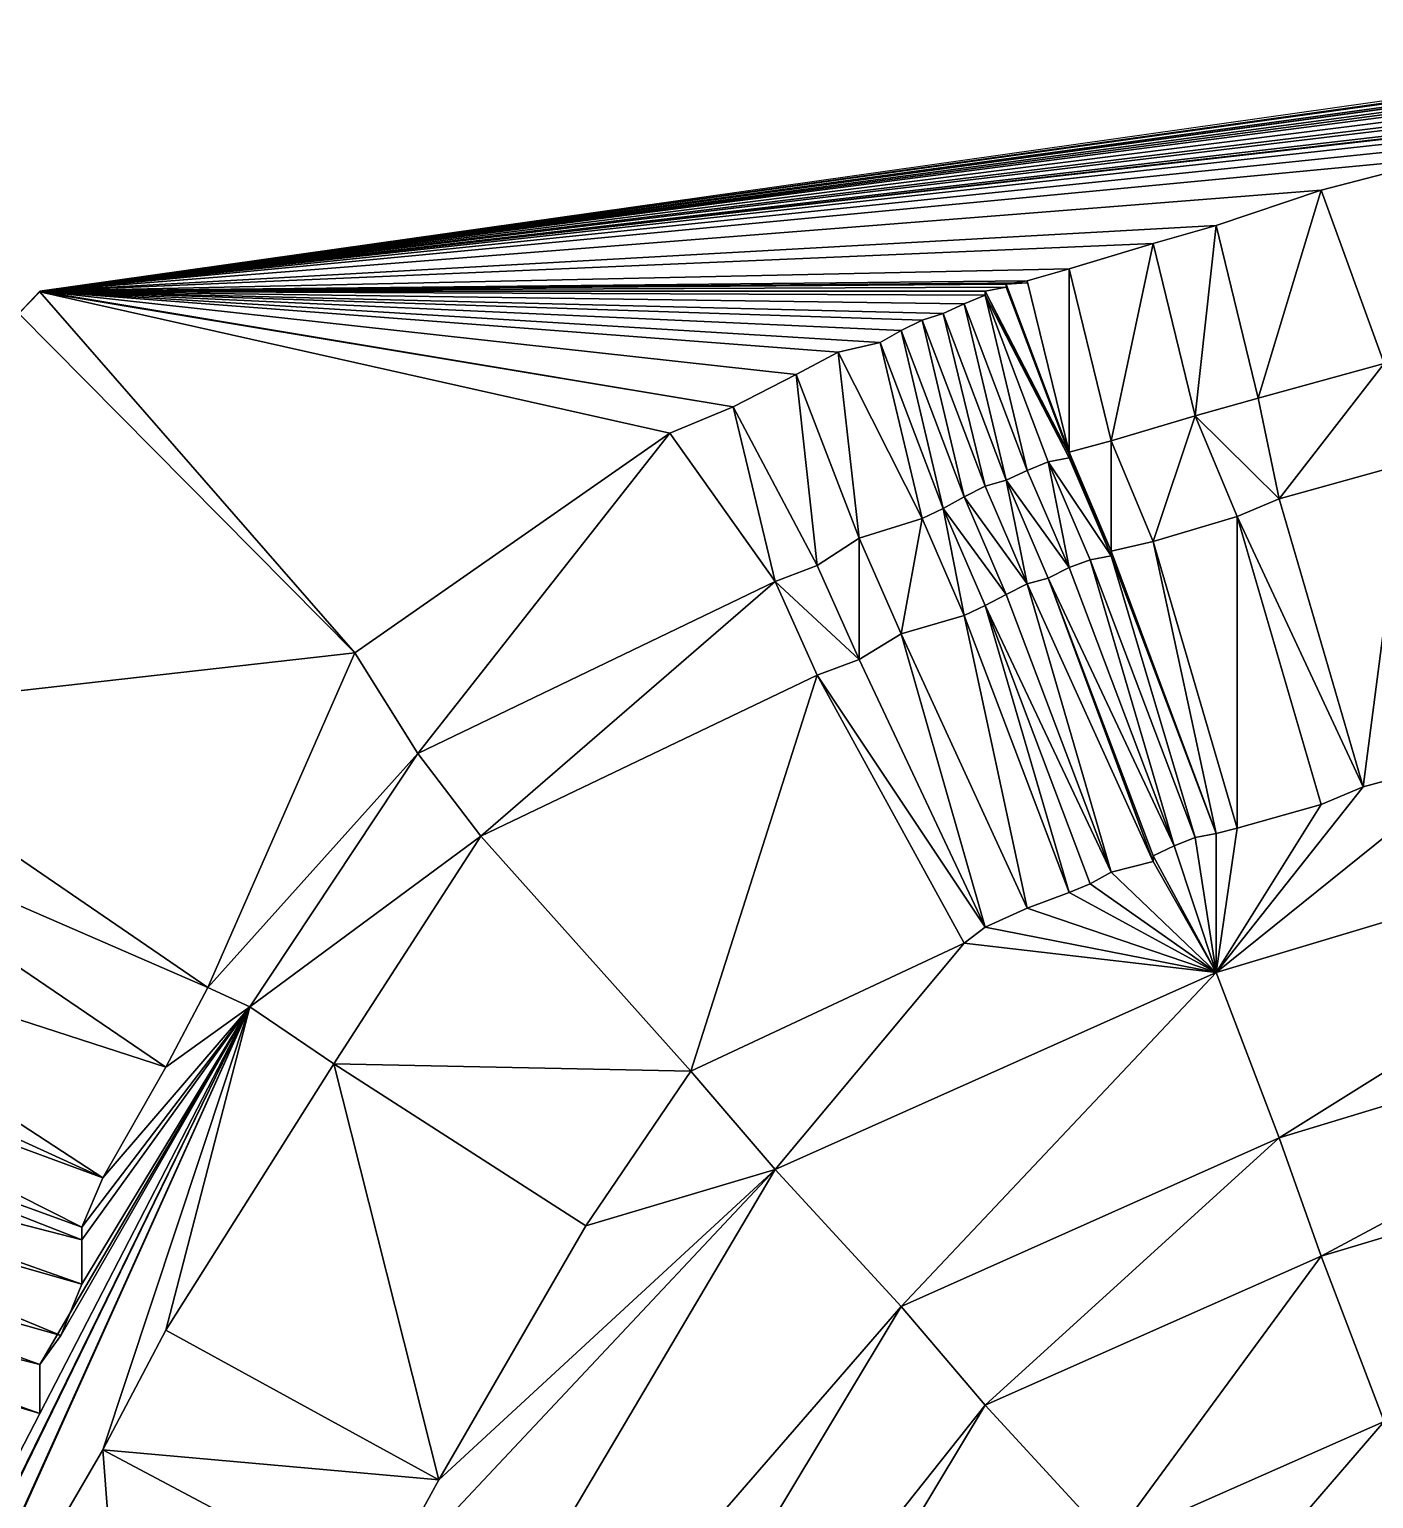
# Model space of a CAD drawing. Header units: inches. Extents: x -773 to -296, y 669 to 1001.
# Drawn here: x -679.5 to -615.5, y 863.7 to 933.7 of the extents above; entities that cross this region are included whole.
import ezdxf

# ---------------------------------------------------------------- set-up
doc = ezdxf.new("R2010")
doc.units = ezdxf.units.IN
doc.header["$MEASUREMENT"] = 0

msp = doc.modelspace()

# ---------------------------------------------------------------- linework, layer by layer
at = {"color": 72, "true_color": 0x52e210}
for points in [[(-591, 933.65625, 376), (-679, 921.1875, 375.90198), (-591, 933.5, 376), (-591, 933.65625, 376)], [(-592, 933.3125, 376), (-591, 933.5, 376), (-679, 921.1875, 375.90198), (-592, 933.3125, 376)], [(-592, 933.3125, 376), (-679, 921.1875, 375.90198), (-593, 933.1875, 376), (-592, 933.3125, 376)], [(-593, 933.1875, 376), (-679, 921.1875, 375.90198), (-593, 932.96875, 376), (-593, 933.1875, 376)], [(-593, 932.96875, 376), (-679, 921.1875, 375.90198), (-594, 932.71875, 376), (-593, 932.96875, 376)], [(-594, 932.71875, 376), (-679, 921.1875, 375.90198), (-595, 932.59375, 376), (-594, 932.71875, 376)], [(-595, 932.375, 376), (-595, 932.59375, 376), (-679, 921.1875, 375.90198), (-595, 932.375, 376)], [(-679, 921.1875, 375.90198), (-596, 932.09375, 376), (-595, 932.375, 376), (-679, 921.1875, 375.90198)], [(-679, 921.1875, 375.90198), (-597, 931.8125, 376), (-596, 932.09375, 376), (-679, 921.1875, 375.90198)], [(-599, 931.25, 376), (-597, 931.8125, 376), (-679, 921.1875, 375.90198), (-599, 931.25, 376)], [(-602, 930.59375, 376), (-599, 931.25, 376), (-679, 921.1875, 375.90198), (-602, 930.59375, 376)], [(-602, 930.59375, 376), (-679, 921.1875, 375.90198), (-603, 930.28125, 376), (-602, 930.59375, 376)], [(-603, 930.28125, 376), (-679, 921.1875, 375.90198), (-604, 929.84375, 376), (-603, 930.28125, 376)], [(-604, 929.84375, 376), (-679, 921.1875, 375.90198), (-605, 929.59375, 376), (-604, 929.84375, 376)], [(-605, 929.59375, 376), (-679, 921.1875, 375.90198), (-606, 929.4375, 376), (-605, 929.59375, 376)], [(-607, 929.0625, 376), (-606, 929.4375, 376), (-679, 921.1875, 375.90198), (-607, 929.0625, 376)], [(-610, 928.3125, 376), (-607, 929.0625, 376), (-679, 921.1875, 375.90198), (-610, 928.3125, 376)], [(-610, 928.3125, 376), (-679, 921.1875, 375.90198), (-612, 927.5625, 376), (-610, 928.3125, 376)], [(-612, 927.5625, 376), (-679, 921.1875, 375.90198), (-618, 926, 376), (-612, 927.5625, 376)], [(-612, 927.5625, 376), (-618, 926, 376), (-615, 917.75, 370), (-612, 927.5625, 376)], [(-679, 921.1875, 375.90198), (-623, 924.3125, 376), (-618, 926, 376), (-679, 921.1875, 375.90198)], [(-623, 924.3125, 376), (-621, 916.09375, 370), (-618, 926, 376), (-623, 924.3125, 376)], [(-615, 917.75, 370), (-618, 926, 376), (-621, 916.09375, 370), (-615, 917.75, 370)], [(-626, 923.46875, 376), (-623, 924.3125, 376), (-679, 921.1875, 375.90198), (-626, 923.46875, 376)], [(-626, 923.46875, 376), (-624, 915.25, 370), (-623, 924.3125, 376), (-626, 923.46875, 376)], [(-623, 924.3125, 376), (-624, 915.25, 370), (-621, 916.09375, 370), (-623, 924.3125, 376)], [(-626, 923.46875, 376), (-679, 921.1875, 375.90198), (-630, 922.25, 376), (-626, 923.46875, 376)], [(-628, 914.0625, 370), (-626, 923.46875, 376), (-630, 922.25, 376), (-628, 914.0625, 370)], [(-624, 915.25, 370), (-626, 923.46875, 376), (-628, 914.0625, 370), (-624, 915.25, 370)], [(-630, 922.25, 376), (-679, 921.1875, 375.90198), (-632, 921.6875, 376), (-630, 922.25, 376)], [(-630, 922.25, 376), (-632, 921.6875, 376), (-630, 913.53125, 370), (-630, 922.25, 376)], [(-628, 914.0625, 370), (-630, 922.25, 376), (-630, 913.53125, 370), (-628, 914.0625, 370)], [(-632, 921.6875, 376), (-679, 921.1875, 375.90198), (-632, 921.59375, 376), (-632, 921.6875, 376)], [(-632, 921.59375, 376), (-679, 921.1875, 375.90198), (-633, 921.53125, 376), (-632, 921.59375, 376)], [(-679, 921.1875, 375.90198), (-633, 921.375, 376), (-633, 921.53125, 376), (-679, 921.1875, 375.90198)], [(-679, 921.1875, 375.90198), (-634, 921.1875, 376), (-633, 921.375, 376), (-679, 921.1875, 375.90198)], [(-634, 921.1875, 376), (-630, 913.4375, 370), (-633, 921.375, 376), (-634, 921.1875, 376)], [(-630, 913.53125, 370), (-632, 921.6875, 376), (-633, 921.53125, 376), (-630, 913.53125, 370)], [(-632, 921.59375, 376), (-633, 921.53125, 376), (-632, 921.6875, 376), (-632, 921.59375, 376)], [(-633, 921.53125, 376), (-633, 921.375, 376), (-630, 913.53125, 370), (-633, 921.53125, 376)], [(-630, 913.53125, 370), (-633, 921.375, 376), (-630, 913.4375, 370), (-630, 913.53125, 370)], [(-679, 921.15625, 375.89697), (-679, 921.1875, 375.90198), (-680, 920.125, 375.78503), (-679, 921.15625, 375.89697)], [(-679, 921.15625, 375.89697), (-680, 920.125, 375.78503), (-664, 903.96875, 375.89197), (-679, 921.15625, 375.89697)], [(-646, 915.6875, 375.95898), (-643, 917.21875, 375.97601), (-679, 921.1875, 375.90198), (-646, 915.6875, 375.95898)], [(-679, 921.1875, 375.90198), (-643, 917.21875, 375.97601), (-641, 918.28125, 375.987), (-679, 921.1875, 375.90198)], [(-679, 921.1875, 375.90198), (-641, 918.28125, 375.987), (-639, 918.75, 375.992), (-679, 921.1875, 375.90198)], [(-635, 920.59375, 376), (-634, 921, 376), (-679, 921.1875, 375.90198), (-635, 920.59375, 376)], [(-635, 920.59375, 376), (-679, 921.1875, 375.90198), (-636, 920.125, 375.99902), (-635, 920.59375, 376)], [(-636, 920.125, 375.99902), (-679, 921.1875, 375.90198), (-637, 919.8125, 375.99902), (-636, 920.125, 375.99902)], [(-646, 915.6875, 375.95898), (-679, 921.1875, 375.90198), (-679, 921.15625, 375.89697), (-646, 915.6875, 375.95898)], [(-634, 921, 376), (-634, 921.1875, 376), (-679, 921.1875, 375.90198), (-634, 921, 376)], [(-637, 919.8125, 375.99902), (-679, 921.1875, 375.90198), (-638, 919.3125, 375.99701), (-637, 919.8125, 375.99902)], [(-638, 919.3125, 375.99701), (-679, 921.1875, 375.90198), (-639, 918.75, 375.992), (-638, 919.3125, 375.99701)], [(-646, 915.6875, 375.95898), (-679, 921.15625, 375.89697), (-649, 914.4375, 375.94397), (-646, 915.6875, 375.95898)], [(-649, 914.4375, 375.94397), (-679, 921.15625, 375.89697), (-664, 903.96875, 375.89197), (-649, 914.4375, 375.94397)], [(-633, 912.1875, 370), (-635, 920.59375, 376), (-636, 920.125, 375.99902), (-633, 912.1875, 370)], [(-632, 912.65625, 370), (-634, 921, 376), (-635, 920.59375, 376), (-632, 912.65625, 370)], [(-632, 912.65625, 370), (-635, 920.59375, 376), (-633, 912.1875, 370), (-632, 912.65625, 370)], [(-634, 921, 376), (-630, 913.25, 370), (-634, 921.1875, 376), (-634, 921, 376)], [(-634, 921.1875, 376), (-630, 913.25, 370), (-630, 913.4375, 370), (-634, 921.1875, 376)], [(-632, 912.65625, 370), (-631, 913.0625, 370), (-634, 921, 376), (-632, 912.65625, 370)], [(-634, 921, 376), (-631, 913.0625, 370), (-630, 913.25, 370), (-634, 921, 376)], [(-664, 903.96875, 375.89197), (-680, 920.125, 375.78503), (-690, 901.03125, 374.14899), (-664, 903.96875, 375.89197)], [(-636, 920.125, 375.99902), (-637, 919.8125, 375.99902), (-634, 911.90625, 370), (-636, 920.125, 375.99902)], [(-633, 912.1875, 370), (-636, 920.125, 375.99902), (-634, 911.90625, 370), (-633, 912.1875, 370)], [(-638, 919.3125, 375.99701), (-639, 918.75, 375.992), (-636, 910.84375, 370), (-638, 919.3125, 375.99701)], [(-637, 919.8125, 375.99902), (-638, 919.3125, 375.99701), (-635, 911.40625, 370), (-637, 919.8125, 375.99902)], [(-635, 911.40625, 370), (-638, 919.3125, 375.99701), (-636, 910.84375, 370), (-635, 911.40625, 370)], [(-634, 911.90625, 370), (-637, 919.8125, 375.99902), (-635, 911.40625, 370), (-634, 911.90625, 370)], [(-639, 918.75, 375.992), (-641, 918.28125, 375.987), (-637, 910.375, 370), (-639, 918.75, 375.992)], [(-639, 918.75, 375.992), (-637, 910.375, 370), (-636, 910.84375, 370), (-639, 918.75, 375.992)], [(-640, 909.4375, 370), (-641, 918.28125, 375.987), (-643, 917.21875, 375.97601), (-640, 909.4375, 370)], [(-640, 909.4375, 370), (-637, 910.375, 370), (-641, 918.28125, 375.987), (-640, 909.4375, 370)], [(-646, 915.6875, 375.95898), (-642, 908.125, 370), (-643, 917.21875, 375.97601), (-646, 915.6875, 375.95898)], [(-642, 908.125, 370), (-640, 909.4375, 370), (-643, 917.21875, 375.97601), (-642, 908.125, 370)], [(-615, 917.75, 370), (-621, 916.09375, 370), (-620, 911.3125, 370), (-615, 917.75, 370)], [(-614, 912.96875, 370), (-615, 917.75, 370), (-620, 911.3125, 370), (-614, 912.96875, 370)], [(-649, 914.4375, 375.94397), (-644, 907.375, 370), (-646, 915.6875, 375.95898), (-649, 914.4375, 375.94397)], [(-644, 907.375, 370), (-642, 908.125, 370), (-646, 915.6875, 375.95898), (-644, 907.375, 370)], [(-620, 911.3125, 370), (-621, 916.09375, 370), (-624, 915.25, 370), (-620, 911.3125, 370)], [(-624, 915.25, 370), (-628, 914.0625, 370), (-626, 909.28125, 370), (-624, 915.25, 370)], [(-622, 910.46875, 370), (-624, 915.25, 370), (-626, 909.28125, 370), (-622, 910.46875, 370)], [(-620, 911.3125, 370), (-624, 915.25, 370), (-622, 910.46875, 370), (-620, 911.3125, 370)], [(-649, 914.4375, 375.94397), (-664, 903.96875, 375.89197), (-661, 899.1875, 370), (-649, 914.4375, 375.94397)], [(-661, 899.1875, 370), (-644, 907.375, 370), (-649, 914.4375, 375.94397), (-661, 899.1875, 370)], [(-628, 914.0625, 370), (-630, 913.53125, 370), (-628, 908.8125, 370), (-628, 914.0625, 370)], [(-626, 909.28125, 370), (-628, 914.0625, 370), (-628, 908.8125, 370), (-626, 909.28125, 370)], [(-632, 912.65625, 370), (-630, 908.03125, 370), (-631, 913.0625, 370), (-632, 912.65625, 370)], [(-631, 913.0625, 370), (-628, 908.59375, 370), (-630, 913.25, 370), (-631, 913.0625, 370)], [(-630, 908.03125, 370), (-629, 908.40625, 370), (-631, 913.0625, 370), (-630, 908.03125, 370)], [(-629, 908.40625, 370), (-628, 908.59375, 370), (-631, 913.0625, 370), (-629, 908.40625, 370)], [(-628, 908.8125, 370), (-630, 913.53125, 370), (-630, 913.4375, 370), (-628, 908.8125, 370)], [(-628, 908.8125, 370), (-630, 913.4375, 370), (-628, 908.59375, 370), (-628, 908.8125, 370)], [(-628, 908.59375, 370), (-630, 913.4375, 370), (-630, 913.25, 370), (-628, 908.59375, 370)], [(-614, 912.96875, 370), (-620, 911.3125, 370), (-616, 897.59375, 360), (-614, 912.96875, 370)], [(-610, 899.21875, 360), (-614, 912.96875, 370), (-616, 897.59375, 360), (-610, 899.21875, 360)], [(-633, 912.1875, 370), (-630, 908.03125, 370), (-632, 912.65625, 370), (-633, 912.1875, 370)], [(-634, 911.90625, 370), (-635, 911.40625, 370), (-632, 907.25, 370), (-634, 911.90625, 370)], [(-633, 912.1875, 370), (-634, 911.90625, 370), (-632, 907.25, 370), (-633, 912.1875, 370)], [(-632, 907.25, 370), (-631, 907.53125, 370), (-633, 912.1875, 370), (-632, 907.25, 370)], [(-633, 912.1875, 370), (-631, 907.53125, 370), (-630, 908.03125, 370), (-633, 912.1875, 370)], [(-636, 910.84375, 370), (-637, 910.375, 370), (-635, 905.75, 370), (-636, 910.84375, 370)], [(-635, 911.40625, 370), (-636, 910.84375, 370), (-633, 906.75, 370), (-635, 911.40625, 370)], [(-636, 910.84375, 370), (-635, 905.75, 370), (-634, 906.21875, 370), (-636, 910.84375, 370)], [(-633, 906.75, 370), (-636, 910.84375, 370), (-634, 906.21875, 370), (-633, 906.75, 370)], [(-632, 907.25, 370), (-635, 911.40625, 370), (-633, 906.75, 370), (-632, 907.25, 370)], [(-616, 897.59375, 360), (-620, 911.3125, 370), (-622, 910.46875, 370), (-616, 897.59375, 360)], [(-638, 904.875, 370), (-637, 910.375, 370), (-640, 909.4375, 370), (-638, 904.875, 370)], [(-638, 904.875, 370), (-635, 905.75, 370), (-637, 910.375, 370), (-638, 904.875, 370)], [(-622, 910.46875, 370), (-626, 909.28125, 370), (-622, 895.625, 360), (-622, 910.46875, 370)], [(-622, 895.625, 360), (-618, 896.75, 360), (-622, 910.46875, 370), (-622, 895.625, 360)], [(-616, 897.59375, 360), (-622, 910.46875, 370), (-618, 896.75, 360), (-616, 897.59375, 360)], [(-640, 903.65625, 370), (-640, 909.4375, 370), (-642, 908.125, 370), (-640, 903.65625, 370)], [(-640, 903.65625, 370), (-638, 904.875, 370), (-640, 909.4375, 370), (-640, 903.65625, 370)], [(-626, 909.28125, 370), (-628, 908.8125, 370), (-623, 895.375, 360), (-626, 909.28125, 370)], [(-623, 895.375, 360), (-628, 908.8125, 370), (-628, 908.59375, 370), (-623, 895.375, 360)], [(-622, 895.625, 360), (-626, 909.28125, 370), (-623, 895.375, 360), (-622, 895.625, 360)], [(-644, 907.375, 370), (-640, 903.65625, 370), (-642, 908.125, 370), (-644, 907.375, 370)], [(-630, 908.03125, 370), (-631, 907.53125, 370), (-625, 894.78125, 360), (-630, 908.03125, 370)], [(-625, 894.78125, 360), (-629, 908.40625, 370), (-630, 908.03125, 370), (-625, 894.78125, 360)], [(-624, 895.1875, 360), (-628, 908.59375, 370), (-629, 908.40625, 370), (-624, 895.1875, 360)], [(-625, 894.78125, 360), (-624, 895.1875, 360), (-629, 908.40625, 370), (-625, 894.78125, 360)], [(-623, 895.375, 360), (-628, 908.59375, 370), (-624, 895.1875, 360), (-623, 895.375, 360)], [(-661, 899.1875, 370), (-658, 895.25, 370), (-644, 907.375, 370), (-661, 899.1875, 370)], [(-644, 907.375, 370), (-658, 895.25, 370), (-642, 902.90625, 370), (-644, 907.375, 370)], [(-642, 902.90625, 370), (-640, 903.65625, 370), (-644, 907.375, 370), (-642, 902.90625, 370)], [(-632, 907.25, 370), (-626, 894.03125, 360), (-631, 907.53125, 370), (-632, 907.25, 370)], [(-625, 894.78125, 360), (-631, 907.53125, 370), (-626, 894.3125, 360), (-625, 894.78125, 360)], [(-626, 894.03125, 360), (-626, 894.3125, 360), (-631, 907.53125, 370), (-626, 894.03125, 360)], [(-628, 893.53125, 360), (-633, 906.75, 370), (-634, 906.21875, 370), (-628, 893.53125, 360)], [(-632, 907.25, 370), (-633, 906.75, 370), (-628, 893.53125, 360), (-632, 907.25, 370)], [(-628, 893.53125, 360), (-626, 894.03125, 360), (-632, 907.25, 370), (-628, 893.53125, 360)], [(-634, 906.21875, 370), (-635, 905.75, 370), (-630, 892.5625, 360), (-634, 906.21875, 370)], [(-634, 906.21875, 370), (-630, 892.5625, 360), (-629, 892.96875, 360), (-634, 906.21875, 370)], [(-628, 893.53125, 360), (-634, 906.21875, 370), (-629, 892.96875, 360), (-628, 893.53125, 360)], [(-632, 891.8125, 360), (-635, 905.75, 370), (-638, 904.875, 370), (-632, 891.8125, 360)], [(-632, 891.8125, 360), (-630, 892.5625, 360), (-635, 905.75, 370), (-632, 891.8125, 360)], [(-634, 890.90625, 360), (-638, 904.875, 370), (-640, 903.65625, 370), (-634, 890.90625, 360)], [(-634, 890.90625, 360), (-632, 891.8125, 360), (-638, 904.875, 370), (-634, 890.90625, 360)], [(-664, 903.96875, 375.89197), (-690, 901.03125, 374.14899), (-671, 888.03125, 374.14899), (-664, 903.96875, 375.89197)], [(-661, 899.1875, 370), (-664, 903.96875, 375.89197), (-671, 888.03125, 374.14899), (-661, 899.1875, 370)], [(-642, 902.90625, 370), (-634, 890.90625, 360), (-640, 903.65625, 370), (-642, 902.90625, 370)], [(-648, 884.0625, 360), (-642, 902.90625, 370), (-658, 895.25, 370), (-648, 884.0625, 360)], [(-648, 884.0625, 360), (-635, 890.15625, 360), (-642, 902.90625, 370), (-648, 884.0625, 360)], [(-635, 890.15625, 360), (-634, 890.90625, 360), (-642, 902.90625, 370), (-635, 890.15625, 360)], [(-671, 888.03125, 374.14899), (-690, 901.03125, 374.14899), (-692, 897.15625, 373.729), (-671, 888.03125, 374.14899)], [(-661, 899.1875, 370), (-671, 888.03125, 374.14899), (-669, 887.125, 370), (-661, 899.1875, 370)], [(-661, 899.1875, 370), (-669, 887.125, 370), (-658, 895.25, 370), (-661, 899.1875, 370)], [(-593, 897.75, 360), (-610, 899.21875, 360), (-623, 888.75, 360), (-593, 897.75, 360)], [(-610, 899.21875, 360), (-616, 897.59375, 360), (-623, 888.75, 360), (-610, 899.21875, 360)], [(-593, 897.75, 360), (-623, 888.75, 360), (-620, 880.875, 350), (-593, 897.75, 360)], [(-623, 888.75, 360), (-616, 897.59375, 360), (-618, 896.75, 360), (-623, 888.75, 360)], [(-591, 889.6875, 350), (-593, 897.75, 360), (-620, 880.875, 350), (-591, 889.6875, 350)], [(-673, 884.25, 373.729), (-692, 897.15625, 373.729), (-695, 891.375, 373.14197), (-673, 884.25, 373.729)], [(-671, 888.03125, 374.14899), (-692, 897.15625, 373.729), (-673, 884.25, 373.729), (-671, 888.03125, 374.14899)], [(-623, 888.75, 360), (-618, 896.75, 360), (-622, 895.625, 360), (-623, 888.75, 360)], [(-622, 895.625, 360), (-623, 895.375, 360), (-623, 888.75, 360), (-622, 895.625, 360)], [(-658, 895.25, 370), (-669, 887.125, 370), (-665, 884.40625, 370), (-658, 895.25, 370)], [(-658, 895.25, 370), (-665, 884.40625, 370), (-648, 884.0625, 360), (-658, 895.25, 370)], [(-625, 894.78125, 360), (-626, 894.3125, 360), (-623, 888.75, 360), (-625, 894.78125, 360)], [(-623, 888.75, 360), (-624, 895.1875, 360), (-625, 894.78125, 360), (-623, 888.75, 360)], [(-623, 888.75, 360), (-623, 895.375, 360), (-624, 895.1875, 360), (-623, 888.75, 360)], [(-628, 893.53125, 360), (-623, 888.75, 360), (-626, 894.03125, 360), (-628, 893.53125, 360)], [(-623, 888.75, 360), (-626, 894.3125, 360), (-626, 894.03125, 360), (-623, 888.75, 360)], [(-629, 892.96875, 360), (-623, 888.75, 360), (-628, 893.53125, 360), (-629, 892.96875, 360)], [(-629, 892.96875, 360), (-630, 892.5625, 360), (-623, 888.75, 360), (-629, 892.96875, 360)], [(-623, 888.75, 360), (-630, 892.5625, 360), (-632, 891.8125, 360), (-623, 888.75, 360)], [(-676, 878.96875, 373.14197), (-695, 891.375, 373.14197), (-696, 888.125, 372.888), (-676, 878.96875, 373.14197)], [(-673, 884.25, 373.729), (-695, 891.375, 373.14197), (-676, 878.96875, 373.14197), (-673, 884.25, 373.729)], [(-623, 888.75, 360), (-632, 891.8125, 360), (-634, 890.90625, 360), (-623, 888.75, 360)], [(-635, 890.15625, 360), (-623, 888.75, 360), (-634, 890.90625, 360), (-635, 890.15625, 360)], [(-644, 879.375, 360), (-635, 890.15625, 360), (-648, 884.0625, 360), (-644, 879.375, 360)], [(-644, 879.375, 360), (-623, 888.75, 360), (-635, 890.15625, 360), (-644, 879.375, 360)], [(-591, 889.6875, 350), (-620, 880.875, 350), (-618, 875.25, 350), (-591, 889.6875, 350)], [(-589, 883.9375, 350), (-591, 889.6875, 350), (-618, 875.25, 350), (-589, 883.9375, 350)], [(-644, 879.375, 360), (-638, 872.84375, 350), (-623, 888.75, 360), (-644, 879.375, 360)], [(-620, 880.875, 350), (-623, 888.75, 360), (-638, 872.84375, 350), (-620, 880.875, 350)], [(-676, 878.96875, 373.14197), (-696, 888.125, 372.888), (-697, 886.71875, 372.82501), (-676, 878.96875, 373.14197)], [(-669, 887.125, 370), (-671, 888.03125, 374.14899), (-673, 884.25, 373.729), (-669, 887.125, 370)], [(-676, 866.03125, 370), (-669, 887.125, 370), (-687, 847.15625, 370), (-676, 866.03125, 370)], [(-687, 847.15625, 370), (-669, 887.125, 370), (-685, 851.71875, 370.48401), (-687, 847.15625, 370)], [(-685, 851.71875, 370.48401), (-669, 887.125, 370), (-681, 862.5625, 371.409), (-685, 851.71875, 370.48401)], [(-669, 887.125, 370), (-680, 864.65625, 371.62799), (-681, 862.5625, 371.409), (-669, 887.125, 370)], [(-680, 865.8125, 371.74799), (-680, 864.65625, 371.62799), (-669, 887.125, 370), (-680, 865.8125, 371.74799)], [(-669, 887.125, 370), (-679, 867.75, 371.953), (-680, 865.8125, 371.74799), (-669, 887.125, 370)], [(-669, 887.125, 370), (-678, 871.46875, 372.34302), (-679, 870.09375, 372.198), (-669, 887.125, 370)], [(-679, 870.09375, 372.198), (-679, 867.75, 371.953), (-669, 887.125, 370), (-679, 870.09375, 372.198)], [(-669, 887.125, 370), (-677, 873.90625, 372.59998), (-678, 871.46875, 372.34302), (-669, 887.125, 370)], [(-677, 876.03125, 372.82501), (-677, 873.90625, 372.59998), (-669, 887.125, 370), (-677, 876.03125, 372.82501)], [(-677, 876.03125, 372.82501), (-669, 887.125, 370), (-677, 876.625, 372.888), (-677, 876.03125, 372.82501)], [(-677, 876.625, 372.888), (-669, 887.125, 370), (-676, 878.96875, 373.14197), (-677, 876.625, 372.888)], [(-669, 887.125, 370), (-673, 884.25, 373.729), (-676, 878.96875, 373.14197), (-669, 887.125, 370)], [(-673, 871.71875, 370), (-669, 887.125, 370), (-676, 866.03125, 370), (-673, 871.71875, 370)], [(-673, 871.71875, 370), (-665, 884.40625, 370), (-669, 887.125, 370), (-673, 871.71875, 370)], [(-698, 884.25, 372.59998), (-677, 876.625, 372.888), (-697, 886.71875, 372.82501), (-698, 884.25, 372.59998)], [(-677, 876.625, 372.888), (-676, 878.96875, 373.14197), (-697, 886.71875, 372.82501), (-677, 876.625, 372.888)], [(-699, 881.6875, 372.34302), (-677, 876.03125, 372.82501), (-698, 884.25, 372.59998), (-699, 881.6875, 372.34302)], [(-698, 884.25, 372.59998), (-677, 876.03125, 372.82501), (-677, 876.625, 372.888), (-698, 884.25, 372.59998)], [(-673, 871.71875, 370), (-660, 864.59375, 360), (-665, 884.40625, 370), (-673, 871.71875, 370)], [(-648, 884.0625, 360), (-665, 884.40625, 370), (-653, 876.6875, 360), (-648, 884.0625, 360)], [(-653, 876.6875, 360), (-665, 884.40625, 370), (-660, 864.59375, 360), (-653, 876.6875, 360)], [(-648, 884.0625, 360), (-653, 876.6875, 360), (-644, 879.375, 360), (-648, 884.0625, 360)], [(-589, 883.9375, 350), (-618, 875.25, 350), (-615, 867.375, 340), (-589, 883.9375, 350)], [(-677, 876.03125, 372.82501), (-699, 881.6875, 372.34302), (-677, 873.90625, 372.59998), (-677, 876.03125, 372.82501)], [(-677, 873.90625, 372.59998), (-699, 881.6875, 372.34302), (-699, 880.1875, 372.198), (-677, 873.90625, 372.59998)], [(-620, 880.875, 350), (-638, 872.84375, 350), (-634, 868.15625, 350), (-620, 880.875, 350)], [(-618, 875.25, 350), (-620, 880.875, 350), (-634, 868.15625, 350), (-618, 875.25, 350)], [(-678, 871.46875, 372.34302), (-699, 880.1875, 372.198), (-700, 877.6875, 371.953), (-678, 871.46875, 372.34302)], [(-677, 873.90625, 372.59998), (-699, 880.1875, 372.198), (-678, 871.46875, 372.34302), (-677, 873.90625, 372.59998)], [(-669, 837.09375, 360), (-638, 872.84375, 350), (-644, 879.375, 360), (-669, 837.09375, 360)], [(-644, 879.375, 360), (-663, 859.125, 360), (-669, 837.09375, 360), (-644, 879.375, 360)], [(-644, 879.375, 360), (-660, 864.59375, 360), (-663, 859.125, 360), (-644, 879.375, 360)], [(-644, 879.375, 360), (-653, 876.6875, 360), (-660, 864.59375, 360), (-644, 879.375, 360)], [(-679, 870.09375, 372.198), (-700, 877.6875, 371.953), (-701, 875.5625, 371.74799), (-679, 870.09375, 372.198)], [(-678, 871.46875, 372.34302), (-700, 877.6875, 371.953), (-679, 870.09375, 372.198), (-678, 871.46875, 372.34302)], [(-679, 870.09375, 372.198), (-701, 875.5625, 371.74799), (-679, 867.75, 371.953), (-679, 870.09375, 372.198)], [(-679, 867.75, 371.953), (-701, 875.5625, 371.74799), (-701, 874.3125, 371.62799), (-679, 867.75, 371.953)], [(-618, 875.25, 350), (-634, 868.15625, 350), (-628, 861.625, 340), (-618, 875.25, 350)], [(-615, 867.375, 340), (-618, 875.25, 350), (-628, 861.625, 340), (-615, 867.375, 340)], [(-679, 867.75, 371.953), (-701, 874.3125, 371.62799), (-680, 865.8125, 371.74799), (-679, 867.75, 371.953)], [(-669, 837.09375, 360), (-662, 832.875, 350), (-638, 872.84375, 350), (-669, 837.09375, 360)], [(-634, 868.15625, 350), (-638, 872.84375, 350), (-662, 832.875, 350), (-634, 868.15625, 350)], [(-676, 866.03125, 370), (-660, 864.59375, 360), (-673, 871.71875, 370), (-676, 866.03125, 370)], [(-634, 868.15625, 350), (-662, 832.875, 350), (-657, 829.90625, 350), (-634, 868.15625, 350)], [(-628, 861.625, 340), (-634, 868.15625, 350), (-657, 829.90625, 350), (-628, 861.625, 340)], [(-624, 856.9375, 340), (-615, 867.375, 340), (-628, 861.625, 340), (-624, 856.9375, 340)], [(-613, 861.75, 340), (-615, 867.375, 340), (-624, 856.9375, 340), (-613, 861.75, 340)], [(-674, 839.90625, 360), (-676, 866.03125, 370), (-687, 847.15625, 370), (-674, 839.90625, 360)], [(-663, 859.125, 360), (-660, 864.59375, 360), (-676, 866.03125, 370), (-663, 859.125, 360)], [(-663, 859.125, 360), (-676, 866.03125, 370), (-674, 839.90625, 360), (-663, 859.125, 360)]]:
    msp.add_3dface(points, dxfattribs=at)

doc.saveas('drawing.dxf')
